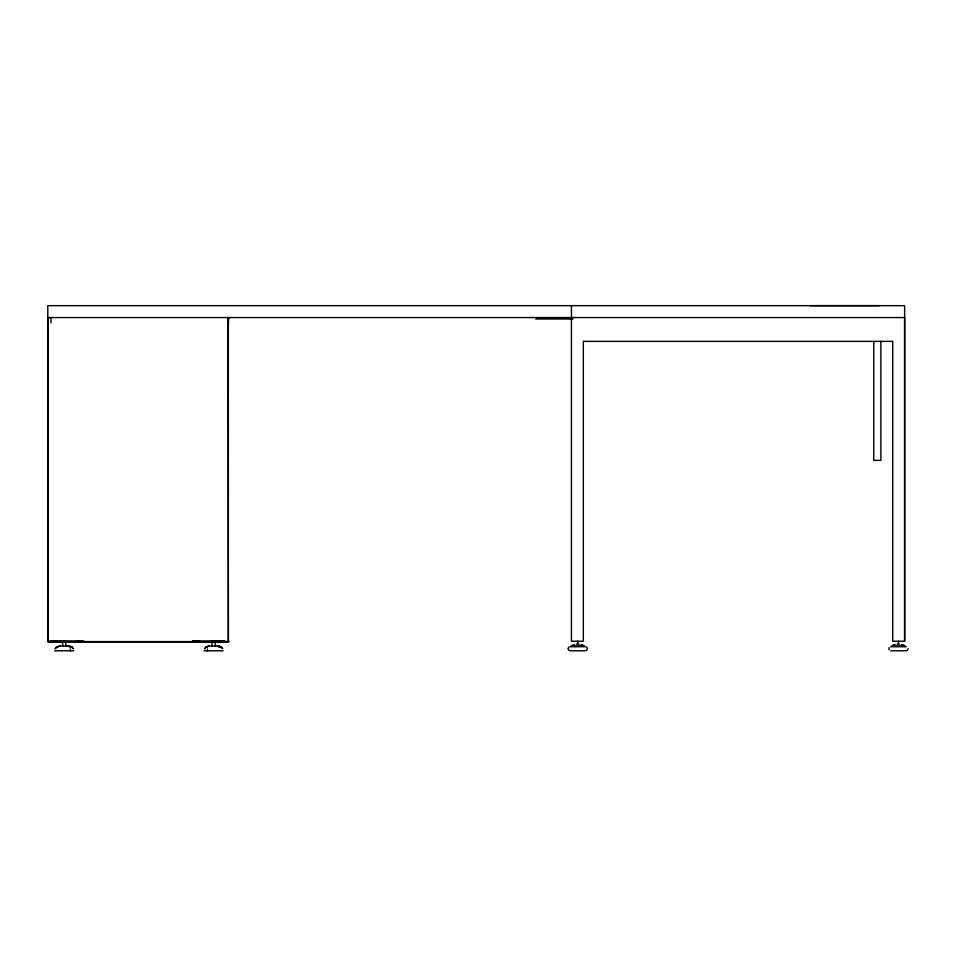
<?xml version="1.0" encoding="UTF-8"?>
<svg xmlns="http://www.w3.org/2000/svg" width="956" height="956" viewBox="0 0 956 956"><rect width="100%" height="100%" fill="white"/><g stroke="black" fill="none" stroke-linecap="round" stroke-linejoin="round"><path stroke-width="1.43" d="M904.639 641.237L904.639 317.559L47.8 317.559L47.8 305.669L904.639 305.669L904.639 641.237L892.725 641.237L892.725 341.364L583.327 341.364L583.327 641.237L571.425 641.237L571.425 305.669M48.302 318.252L48.816 317.559L48.481 318.252M207.249 650.773L207.5 648.957M52.496 641.01L52.628 641.906L52.556 640.687M908.2 648.682L907.148 650.498M228.006 641.237L228.006 641.93L48.481 641.93L47.8 641.237L58.483 641.225M889.092 647.582L888.972 649.745M47.8 318.252L48.481 317.559M48.23 318.001L47.8 641.596L228.687 641.596L218.004 641.225M52.628 641.572L58.483 641.56L58.675 640.819M78.129 640.819L83.531 641.01M83.232 640.914L83.686 641.56L78.129 641.153M193.566 640.998L193.877 641.596L192.957 641.01M193.877 641.93L192.801 641.56L193.255 640.914M192.801 641.56L199.003 640.914M223.931 641.596L218.004 641.56L218.458 640.914M224.051 640.998L223.931 641.93L223.931 640.687M224.194 640.914L223.764 641.38M568.796 647.045L567.972 648.682L569.023 650.498M55.137 648.777L57.396 646.579M204.536 648.777L206.795 646.579M55.317 648.407L57.049 646.662M204.727 648.407L206.46 646.662M586.422 650.498L587.486 648.682L586.649 647.045M83.686 641.225L82.61 641.596M83.686 641.56L82.61 641.476M206.138 647.415L207.763 646.579M572.154 645.252L574.341 644.392M892.868 645.252L895.055 644.392M56.739 647.415L58.185 646.818M59.881 646.017L56.464 647.069L59.547 646.017L68.868 646.017L71.951 647.069L73.277 648.777M209.28 646.017L205.863 647.069L208.958 646.017L218.267 646.017L221.362 647.069L222.688 648.777M82.921 640.998L52.556 641.022M60.575 641.01L62.666 641.01M214.228 641.01L211.67 641.01M65.032 641.01L62.26 641.01M214.622 641.01L215.913 641.01M228.006 317.894C229.273 318.742 227.181 317.129 228.006 318.252M535.719 318.993L572.895 318.993M227.994 334.97L228.496 318.252M228.353 639.636L228.006 317.559L228.687 318.252L228.006 317.559M193.877 641.022L223.931 641.022M192.801 641.225L198.358 640.819M576.325 644.129L579.121 644.129M897.051 644.129L899.835 644.129M571.126 645.838L584.319 645.838M891.84 645.838L905.045 645.838M569.955 646.722L585.502 646.722M890.669 646.722L904.376 646.722M904.985 646.722L906.216 646.722M54.683 650.773L73.732 650.773M204.094 650.773L223.13 650.773M570.063 650.773L585.395 650.773M890.777 650.773L906.109 650.773M212.244 641.01L212.997 641.01M217.741 646.017L220.764 646.662L222.497 648.407M68.33 646.017L71.365 646.662L73.098 648.407M217.944 646.017L221.362 647.069L220.43 646.579M68.533 646.017L71.951 647.069L71.019 646.579M901.831 644.392L904.018 645.252M581.105 644.392L583.303 645.252M67.804 646.017L71.676 647.415L70.23 646.818M217.406 646.017L221.087 647.415M217.478 646.017L220.669 647.415L218.972 646.662M77.484 640.914L77.938 641.56M58.041 640.914L58.483 641.56M52.293 640.914L52.747 641.56M48.481 641.237L48.816 641.93L47.8 641.237M217.813 640.819L218.004 641.56M70.326 648.957L70.565 650.773M898.437 641.261L898.437 643.412M880.894 341.364L880.894 460.374L873.76 460.374L873.76 341.364M879.257 305.657L810.306 305.657M577.723 641.261L577.723 643.412M228.353 317.894L228.353 641.596M215.303 641.022L215.303 641.93M215.208 643.041L215.208 646.017M211.933 640.914L211.933 641.93M212.029 643.041L212.029 646.017M65.797 643.041L65.797 646.017M62.618 643.041L62.618 646.017M61.196 640.914L61.196 641.93M50.991 318.097L50.991 322.793M50.991 640.902L50.991 641.596M48.135 317.559L48.135 641.596M228.687 641.237L228.006 641.93L228.687 641.237"/></g></svg>
